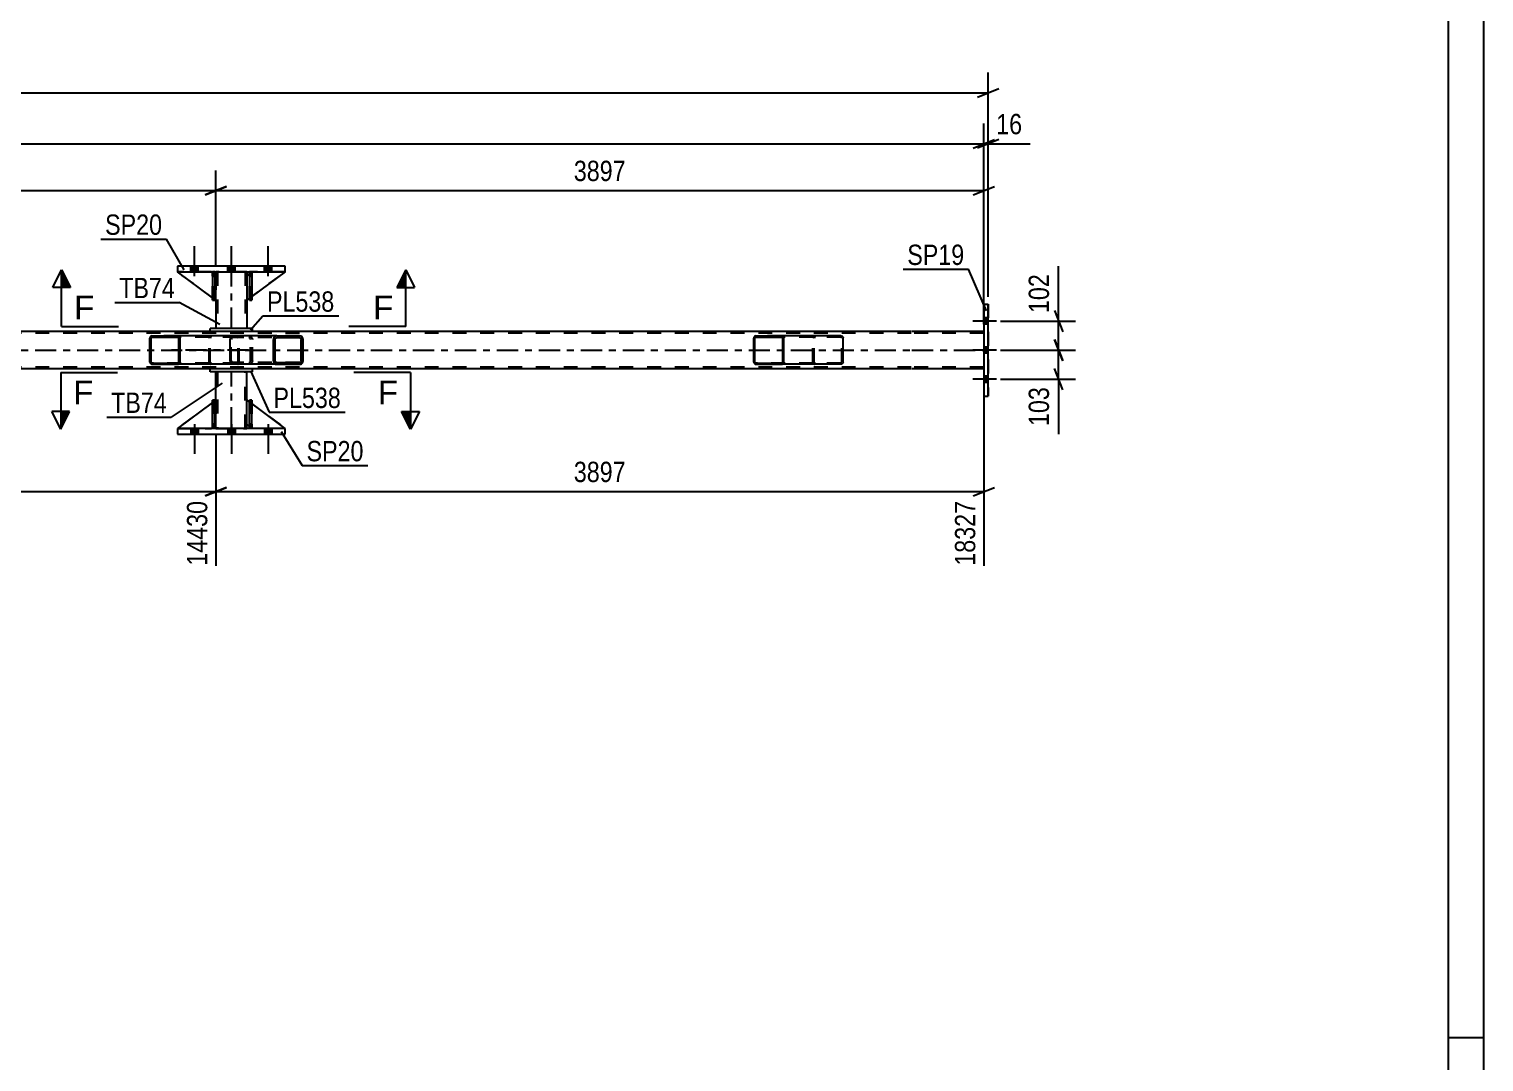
# Model space of a CAD drawing. Header units: millimetres. Extents: x 0 to 841, y 0 to 594.
# Drawn here: x 635.9 to 841, y 145.6 to 291.2 of the extents above; entities that cross this region are included whole.
import ezdxf

# ---------------------------------------------------------------- set-up
doc = ezdxf.new("R2010")
doc.units = ezdxf.units.MM
doc.linetypes.add('DXK_LINE_DOT2', pattern=[3.9198, 1.9599, -1.9599])
doc.linetypes.add('DXK_LINE_DOT3', pattern=[5.9187, 2.979, -0.9799, 0.9799, -0.9799])
doc.styles.add('Arial', font='ARIAL.TTF', dxfattribs={"height": 0.2})
doc.styles.add('Arial Narrow', font='ARIALN.TTF', dxfattribs={"height": 0.2})

# ---------------------------------------------------------------- blocks, each defined once
blk = doc.blocks.new('Unknown-814735391-1133')
at = {"color": 5, "linetype": 'Continuous'}
for p, q in [((841, 0), (841, 594)), ((836, 5), (836, 589)), ((841, 149), (836, 149))]:
    blk.add_line(p, q, dxfattribs=at)
blk = doc.blocks.new('Part-814735391-2934 - 2738')
at = {"color": 7, "linetype": 'DXK_LINE_DOT2'}
for p, q in [((666.97, 256.42), (666.97, 257.02)), ((666.97, 257.02), (666.97, 257.02)), ((666.97, 257.02), (666.97, 253.02)), ((667.29, 257.02), (666.97, 257.02)), ((666.97, 253.02), (666.97, 256.42)), ((666.97, 256.42), (667.29, 256.42)), ((667.29, 256.42), (667.29, 257.02)), ((667.29, 253.02), (667.29, 257.02)), ((667.29, 256.42), (667.29, 253.02)), ((666.97, 253.02), (667.29, 253.02))]:
    blk.add_line(p, q, dxfattribs=at)
blk = doc.blocks.new('Part-814735391-2932 - 2738')
at = {"color": 2, "linetype": 'Continuous'}
for p, q in [((667.29, 257.02), (666.97, 257.02)), ((666.97, 257.02), (666.97, 253.02)), ((667.29, 257.02), (667.29, 257.02)), ((667.29, 257.02), (667.29, 253.02)), ((667.29, 253.02), (666.97, 253.02))]:
    blk.add_line(p, q, dxfattribs=at)
at = {"color": 7, "linetype": 'DXK_LINE_DOT2'}
for p, q in [((666.97, 256.42), (666.97, 257.02)), ((667.29, 256.42), (666.97, 256.42)), ((666.97, 256.42), (666.97, 253.02)), ((667.29, 256.42), (667.29, 257.02)), ((667.29, 257.02), (667.29, 257.02)), ((667.29, 253.02), (667.29, 256.42))]:
    blk.add_line(p, q, dxfattribs=at)
blk = doc.blocks.new('Part-814735391-2886 - 2738')
at = {"linetype": 'Continuous'}
h = blk.add_hatch(dxfattribs=at)
h.set_pattern_fill('', scale=0.7, style=0, pattern_type=0)
h.set_pattern_definition([(45, (674.4913, 247.6884), (-1.57154, 1.57154), [])])
h.paths.add_polyline_path([(674.53, 247.5), (674.49, 247.69), (674.38, 247.84), (674.22, 247.95), (674.03, 247.98), (670.84, 247.98), (670.65, 247.95), (670.49, 247.84), (670.38, 247.69), (670.34, 247.5), (670.34, 244.46), (670.38, 244.28), (670.49, 244.13), (670.65, 244.02), (670.84, 243.98), (674.03, 243.98), (674.22, 244.02), (674.38, 244.13), (674.49, 244.28), (674.53, 244.46)])
h.paths.add_polyline_path([(674.26, 244.37), (674.2, 244.3), (674.12, 244.24), (674.03, 244.22), (670.84, 244.22), (670.75, 244.24), (670.66, 244.3), (670.61, 244.37), (670.59, 244.46), (670.59, 247.5), (670.61, 247.6), (670.66, 247.67), (670.75, 247.73), (670.84, 247.74), (674.03, 247.74), (674.12, 247.73), (674.2, 247.67), (674.26, 247.6), (674.28, 247.5), (674.28, 244.46)])
at = {"color": 2, "linetype": 'Continuous'}
for p, q in [((664.27, 247.5), (664.29, 247.69)), ((664.27, 244.46), (664.27, 247.5)), ((664.29, 247.69), (664.35, 247.84)), ((664.35, 247.84), (664.44, 247.95)), ((664.44, 247.95), (664.54, 247.98)), ((670.84, 247.98), (664.54, 247.98)), ((670.38, 247.69), (670.34, 247.5)), ((670.34, 244.46), (670.34, 247.5)), ((670.59, 247.5), (670.61, 247.6)), ((670.59, 244.46), (670.59, 247.5)), ((670.61, 247.6), (670.66, 247.67)), ((670.84, 247.98), (670.65, 247.95)), ((670.66, 247.67), (670.75, 247.73)), ((670.75, 247.73), (670.84, 247.74)), ((670.84, 247.98), (674.03, 247.98)), ((670.84, 247.74), (674.03, 247.74)), ((674.22, 247.95), (674.03, 247.98)), ((674.03, 247.74), (674.12, 247.73)), ((674.12, 247.73), (674.2, 247.67)), ((674.2, 247.67), (674.26, 247.6)), ((674.26, 247.6), (674.28, 247.5)), ((674.28, 244.46), (674.28, 247.5)), ((674.53, 247.5), (674.49, 247.69)), ((674.53, 244.46), (674.53, 247.5)), ((664.29, 244.28), (664.27, 244.46)), ((664.35, 244.13), (664.29, 244.28)), ((664.44, 244.02), (664.35, 244.13)), ((670.34, 244.46), (670.38, 244.28)), ((670.61, 244.37), (670.59, 244.46)), ((670.66, 244.3), (670.61, 244.37)), ((670.75, 244.24), (670.66, 244.3)), ((670.84, 244.22), (670.75, 244.24)), ((670.84, 244.22), (674.03, 244.22)), ((674.12, 244.24), (674.03, 244.22)), ((674.2, 244.3), (674.12, 244.24)), ((674.26, 244.37), (674.2, 244.3)), ((674.28, 244.46), (674.26, 244.37)), ((674.49, 244.28), (674.53, 244.46)), ((664.54, 243.98), (664.44, 244.02)), ((670.84, 243.98), (664.54, 243.98)), ((670.65, 244.02), (670.84, 243.98)), ((670.84, 243.98), (674.03, 243.98)), ((674.03, 243.98), (674.22, 244.02))]:
    blk.add_line(p, q, dxfattribs=at)
at = {"color": 7, "linetype": 'DXK_LINE_DOT2'}
for p, q in [((664.42, 247.6), (664.41, 247.5)), ((664.41, 244.46), (664.41, 247.5)), ((664.45, 247.67), (664.42, 247.6)), ((664.49, 247.73), (664.45, 247.67)), ((664.54, 247.74), (664.49, 247.73)), ((674.03, 247.74), (664.54, 247.74)), ((665.53, 247.74), (665.53, 247.98)), ((666.88, 247.98), (667.07, 247.95)), ((666.97, 247.73), (666.88, 247.74)), ((667.05, 247.67), (666.97, 247.73)), ((667.11, 247.6), (667.05, 247.67)), ((667.13, 247.5), (667.11, 247.6)), ((667.13, 244.46), (667.13, 247.5)), ((667.34, 247.69), (667.38, 247.5)), ((667.38, 244.46), (667.38, 247.5)), ((674.03, 247.98), (670.84, 247.98)), ((664.41, 244.46), (664.42, 244.37)), ((664.42, 244.37), (664.45, 244.3)), ((664.45, 244.3), (664.49, 244.24)), ((664.49, 244.24), (664.54, 244.22)), ((674.03, 244.22), (664.54, 244.22)), ((665.53, 243.98), (665.53, 244.22)), ((666.88, 244.22), (666.97, 244.24)), ((666.97, 244.24), (667.05, 244.3)), ((667.05, 244.3), (667.11, 244.37)), ((667.11, 244.37), (667.13, 244.46)), ((667.38, 244.46), (667.34, 244.28)), ((667.07, 244.02), (666.88, 243.98)), ((674.03, 243.98), (670.84, 243.98))]:
    blk.add_line(p, q, dxfattribs=at)
for centre, start, end in [((666.89, 247.49), 23.8494, 68.8059), ((666.89, 244.48), 291.1941, 336.1506)]:
    blk.add_arc(centre, 0.492, start, end, dxfattribs=at)
at = {"color": 2, "linetype": 'Continuous'}
for centre, start, end in [((670.83, 247.49), 111.1941, 156.1506), ((674.04, 247.49), 23.8494, 68.8059), ((670.83, 244.48), 203.8494, 248.8059), ((674.04, 244.48), 291.1941, 336.1506)]:
    blk.add_arc(centre, 0.492, start, end, dxfattribs=at)
blk = doc.blocks.new('Part-814735391-2838 - 2738')
at = {"color": 2, "linetype": 'Continuous'}
for p, q in [((662.22, 257.02), (662.22, 256.42)), ((666.62, 257.02), (666.62, 256.42)), ((662.22, 253.02), (662.22, 249.02)), ((666.62, 253.02), (666.62, 249.02))]:
    blk.add_line(p, q, dxfattribs=at)
at = {"color": 7, "linetype": 'DXK_LINE_DOT2'}
for p, q in [((666.62, 257.02), (662.22, 257.02)), ((662.22, 256.42), (662.22, 253.02)), ((662.46, 257.02), (662.46, 249.02)), ((666.38, 257.02), (666.38, 249.02)), ((666.62, 256.42), (666.62, 253.02)), ((666.62, 249.02), (662.22, 249.02))]:
    blk.add_line(p, q, dxfattribs=at)
at = {"color": 7, "linetype": 'DXK_LINE_DOT3'}
blk.add_line((664.42, 249.02), (664.42, 257.02), dxfattribs=at)
blk = doc.blocks.new('Part-814735391-2853 - 2738')
at = {"linetype": 'Continuous'}
h = blk.add_hatch(dxfattribs=at)
h.set_pattern_fill('', scale=0.7, style=0, pattern_type=0)
h.set_pattern_definition([(45, (742.293, 247.7872), (-1.57154, 1.57154), [])])
h.paths.add_polyline_path([(742.32, 247.66), (742.29, 247.79), (742.22, 247.89), (742.11, 247.96), (741.98, 247.98), (738.4, 247.98), (738.27, 247.96), (738.16, 247.89), (738.09, 247.79), (738.06, 247.66), (738.06, 244.3), (738.09, 244.18), (738.16, 244.08), (738.27, 244.01), (738.4, 243.98), (741.98, 243.98), (742.11, 244.01), (742.22, 244.08), (742.29, 244.18), (742.32, 244.3)])
h.paths.add_polyline_path([(742.14, 244.24), (742.1, 244.19), (742.04, 244.16), (741.98, 244.14), (738.4, 244.14), (738.34, 244.16), (738.28, 244.19), (738.25, 244.24), (738.23, 244.3), (738.23, 247.66), (738.25, 247.73), (738.28, 247.78), (738.34, 247.81), (738.4, 247.82), (741.98, 247.82), (742.04, 247.81), (742.1, 247.78), (742.14, 247.73), (742.15, 247.66), (742.15, 244.3)])
at = {"color": 2, "linetype": 'Continuous'}
for p, q in [((738.09, 247.79), (738.06, 247.66)), ((738.06, 244.3), (738.06, 247.66)), ((738.23, 247.66), (738.25, 247.73)), ((738.23, 244.3), (738.23, 247.66)), ((738.25, 247.73), (738.28, 247.78)), ((738.4, 247.98), (738.27, 247.96)), ((738.28, 247.78), (738.34, 247.81)), ((738.34, 247.81), (738.4, 247.82)), ((738.4, 247.98), (741.98, 247.98)), ((738.4, 247.82), (741.98, 247.82)), ((750.33, 247.98), (741.98, 247.98)), ((742.11, 247.96), (741.98, 247.98)), ((741.98, 247.82), (742.04, 247.81)), ((742.04, 247.81), (742.1, 247.78)), ((742.1, 247.78), (742.14, 247.73)), ((742.14, 247.73), (742.15, 247.66)), ((742.15, 244.3), (742.15, 247.66)), ((742.32, 247.66), (742.29, 247.79)), ((742.32, 244.3), (742.32, 247.66)), ((750.33, 247.98), (750.46, 247.96)), ((750.64, 247.79), (750.67, 247.66)), ((750.67, 244.3), (750.67, 247.66)), ((738.06, 244.3), (738.09, 244.18)), ((738.25, 244.24), (738.23, 244.3)), ((738.28, 244.19), (738.25, 244.24)), ((738.34, 244.16), (738.28, 244.19)), ((738.4, 244.14), (738.34, 244.16)), ((738.4, 244.14), (741.98, 244.14)), ((742.04, 244.16), (741.98, 244.14)), ((742.1, 244.19), (742.04, 244.16)), ((742.14, 244.24), (742.1, 244.19)), ((742.15, 244.3), (742.14, 244.24)), ((742.29, 244.18), (742.32, 244.3)), ((750.67, 244.3), (750.64, 244.18)), ((738.27, 244.01), (738.4, 243.98)), ((738.4, 243.98), (741.98, 243.98)), ((741.98, 243.98), (742.11, 244.01)), ((750.33, 243.98), (741.98, 243.98)), ((750.46, 244.01), (750.33, 243.98))]:
    blk.add_line(p, q, dxfattribs=at)
at = {"color": 7, "linetype": 'DXK_LINE_DOT2'}
for p, q in [((741.98, 247.98), (738.4, 247.98)), ((750.33, 247.82), (738.4, 247.82)), ((746.41, 247.66), (746.44, 247.79)), ((746.41, 244.3), (746.41, 247.66)), ((746.59, 247.73), (746.58, 247.66)), ((746.58, 244.3), (746.58, 247.66)), ((746.63, 247.78), (746.59, 247.73)), ((746.62, 247.96), (746.75, 247.98)), ((746.63, 247.78), (746.65, 247.79)), ((746.65, 247.79), (746.69, 247.81)), ((746.69, 247.81), (746.75, 247.82)), ((750.39, 247.81), (750.33, 247.82)), ((750.45, 247.78), (750.39, 247.81)), ((750.49, 247.73), (750.45, 247.78)), ((750.5, 247.66), (750.49, 247.73)), ((750.5, 244.3), (750.5, 247.66)), ((750.33, 244.14), (738.4, 244.14)), ((746.44, 244.18), (746.41, 244.3)), ((746.58, 244.3), (746.59, 244.24)), ((746.59, 244.24), (746.63, 244.19)), ((746.63, 244.19), (746.65, 244.18)), ((746.65, 244.18), (746.69, 244.16)), ((746.69, 244.16), (746.75, 244.14)), ((750.33, 244.14), (750.39, 244.16)), ((750.39, 244.16), (750.45, 244.19)), ((750.45, 244.19), (750.49, 244.24)), ((750.49, 244.24), (750.5, 244.3)), ((741.98, 243.98), (738.4, 243.98)), ((746.75, 243.98), (746.62, 244.01))]:
    blk.add_line(p, q, dxfattribs=at)
at = {"color": 2, "linetype": 'Continuous'}
for centre, start, end in [((738.39, 247.65), 110.7583, 155.68), ((741.99, 247.65), 24.32, 69.2417), ((750.34, 247.65), 24.3199, 69.2417), ((738.39, 244.32), 204.32, 249.2417), ((741.99, 244.32), 290.7583, 335.68), ((750.34, 244.32), 290.7583, 335.6801)]:
    blk.add_arc(centre, 0.331, start, end, dxfattribs=at)
at = {"color": 7, "linetype": 'DXK_LINE_DOT2'}
for centre, start, end in [((746.74, 247.65), 110.7583, 155.6801), ((746.74, 244.32), 204.3199, 249.2417)]:
    blk.add_arc(centre, 0.331, start, end, dxfattribs=at)
blk = doc.blocks.new('Part-814735391-2857 - 2738')
at = {"linetype": 'Continuous'}
h = blk.add_hatch(dxfattribs=at)
h.set_pattern_fill('', scale=0.7, style=0, pattern_type=0)
h.set_pattern_definition([(45, (657.1588, 247.7872), (-1.57154, 1.57154), [])])
h.paths.add_polyline_path([(657.18, 247.66), (657.16, 247.79), (657.09, 247.89), (656.97, 247.96), (656.84, 247.98), (653.27, 247.98), (653.14, 247.96), (653.03, 247.89), (652.95, 247.79), (652.93, 247.66), (652.93, 244.3), (652.95, 244.18), (653.03, 244.08), (653.14, 244.01), (653.27, 243.98), (656.84, 243.98), (656.97, 244.01), (657.09, 244.08), (657.16, 244.18), (657.18, 244.3)])
h.paths.add_polyline_path([(657, 244.24), (656.96, 244.19), (656.91, 244.16), (656.84, 244.14), (653.27, 244.14), (653.2, 244.16), (653.15, 244.19), (653.11, 244.24), (653.1, 244.3), (653.1, 247.66), (653.11, 247.73), (653.15, 247.78), (653.2, 247.81), (653.27, 247.82), (656.84, 247.82), (656.91, 247.81), (656.96, 247.78), (657, 247.73), (657.01, 247.66), (657.01, 244.3)])
at = {"color": 2, "linetype": 'Continuous'}
for p, q in [((652.95, 247.79), (652.93, 247.66)), ((652.93, 244.3), (652.93, 247.66)), ((653.1, 247.66), (653.11, 247.73)), ((653.1, 244.3), (653.1, 247.66)), ((653.11, 247.73), (653.15, 247.78)), ((653.27, 247.98), (653.14, 247.96)), ((653.15, 247.78), (653.2, 247.81)), ((653.2, 247.81), (653.27, 247.82)), ((653.27, 247.98), (656.84, 247.98)), ((653.27, 247.82), (656.84, 247.82)), ((664.54, 247.98), (656.84, 247.98)), ((656.97, 247.96), (656.84, 247.98)), ((656.84, 247.82), (656.91, 247.81)), ((656.91, 247.81), (656.96, 247.78)), ((656.96, 247.78), (657, 247.73)), ((657, 247.73), (657.01, 247.66)), ((657.01, 244.3), (657.01, 247.66)), ((657.18, 247.66), (657.16, 247.79)), ((657.18, 244.3), (657.18, 247.66)), ((652.93, 244.3), (652.95, 244.18)), ((653.11, 244.24), (653.1, 244.3)), ((653.15, 244.19), (653.11, 244.24)), ((653.2, 244.16), (653.15, 244.19)), ((653.27, 244.14), (653.2, 244.16)), ((653.27, 244.14), (656.84, 244.14)), ((656.91, 244.16), (656.84, 244.14)), ((656.96, 244.19), (656.91, 244.16)), ((657, 244.24), (656.96, 244.19)), ((657.01, 244.3), (657, 244.24)), ((657.16, 244.18), (657.18, 244.3)), ((653.14, 244.01), (653.27, 243.98)), ((653.27, 243.98), (656.84, 243.98)), ((656.84, 243.98), (656.97, 244.01)), ((664.54, 243.98), (656.84, 243.98))]:
    blk.add_line(p, q, dxfattribs=at)
at = {"color": 7, "linetype": 'DXK_LINE_DOT2'}
for p, q in [((656.84, 247.98), (653.27, 247.98)), ((665.19, 247.82), (653.27, 247.82)), ((661.28, 247.66), (661.3, 247.79)), ((661.28, 244.3), (661.28, 247.66)), ((661.46, 247.73), (661.45, 247.66)), ((661.45, 244.3), (661.45, 247.66)), ((661.5, 247.78), (661.46, 247.73)), ((661.49, 247.96), (661.62, 247.98)), ((661.5, 247.78), (661.51, 247.79)), ((661.51, 247.79), (661.55, 247.81)), ((661.55, 247.81), (661.62, 247.82)), ((665.19, 247.98), (664.54, 247.98)), ((665.19, 247.98), (665.32, 247.96)), ((665.26, 247.81), (665.19, 247.82)), ((665.31, 247.78), (665.26, 247.81)), ((665.35, 247.73), (665.31, 247.78)), ((665.36, 247.66), (665.35, 247.73)), ((665.36, 244.3), (665.36, 247.66)), ((665.51, 247.79), (665.53, 247.69)), ((665.53, 247.69), (665.53, 247.66)), ((665.53, 244.3), (665.53, 247.66)), ((665.19, 244.14), (653.27, 244.14)), ((661.3, 244.18), (661.28, 244.3)), ((661.45, 244.3), (661.46, 244.24)), ((661.46, 244.24), (661.5, 244.19)), ((661.5, 244.19), (661.51, 244.18)), ((661.51, 244.18), (661.55, 244.16)), ((661.55, 244.16), (661.62, 244.14)), ((665.19, 244.14), (665.26, 244.16)), ((665.26, 244.16), (665.31, 244.19)), ((665.31, 244.19), (665.35, 244.24)), ((665.35, 244.24), (665.36, 244.3)), ((665.53, 244.28), (665.51, 244.18)), ((665.53, 244.3), (665.53, 244.28)), ((656.84, 243.98), (653.27, 243.98)), ((661.62, 243.98), (661.49, 244.01)), ((665.19, 243.98), (664.54, 243.98)), ((665.32, 244.01), (665.19, 243.98))]:
    blk.add_line(p, q, dxfattribs=at)
at = {"color": 7, "linetype": 'DXK_LINE_DOT3'}
blk.add_line((666.83, 245.98), (655.06, 245.98), dxfattribs=at)
at = {"color": 2, "linetype": 'Continuous'}
for centre, start, end in [((653.26, 247.65), 110.7583, 155.68), ((656.86, 247.65), 24.32, 69.2417), ((653.26, 244.32), 204.32, 249.2417), ((656.86, 244.32), 290.7583, 335.68)]:
    blk.add_arc(centre, 0.331, start, end, dxfattribs=at)
at = {"color": 7, "linetype": 'DXK_LINE_DOT2'}
for centre, start, end in [((661.6, 247.65), 110.7583, 155.6801), ((661.6, 244.32), 204.3199, 249.2417), ((665.21, 244.32), 290.7583, 335.6801)]:
    blk.add_arc(centre, 0.331, start, end, dxfattribs=at)
blk = doc.blocks.new('Part-814735391-2913 - 2738')
at = {"color": 2, "linetype": 'Continuous'}
for p, q in [((770.49, 252.48), (770.49, 252.48)), ((770.49, 252.48), (771.13, 252.48)), ((770.49, 252.48), (770.49, 239.48)), ((771.13, 239.48), (771.13, 252.48)), ((770.49, 239.48), (770.49, 239.48)), ((770.49, 239.48), (771.13, 239.48))]:
    blk.add_line(p, q, dxfattribs=at)
at = {"color": 7, "linetype": 'DXK_LINE_DOT2'}
for p, q in [((770.49, 252.48), (770.49, 239.48)), ((771.13, 252.48), (771.13, 252.48)), ((771.13, 252.48), (771.13, 239.48)), ((771.13, 239.48), (771.13, 239.48))]:
    blk.add_line(p, q, dxfattribs=at)
blk = doc.blocks.new('Part-814735391-2919 - 2738')
at = {"color": 7, "linetype": 'DXK_LINE_DOT2'}
for p, q in [((662.09, 238.94), (661.77, 238.94)), ((661.77, 235.54), (661.77, 238.94)), ((661.77, 234.94), (661.77, 238.94)), ((662.09, 238.94), (662.09, 235.54)), ((662.09, 234.94), (662.09, 238.94)), ((662.09, 235.54), (661.77, 235.54)), ((661.77, 234.94), (661.77, 235.54)), ((662.09, 234.94), (661.77, 234.94)), ((662.09, 235.54), (662.09, 234.94)), ((662.09, 234.94), (662.09, 234.94))]:
    blk.add_line(p, q, dxfattribs=at)
blk = doc.blocks.new('Part-814735391-2922 - 2738')
at = {"color": 2, "linetype": 'Continuous'}
for p, q in [((666.97, 256.78), (666.62, 256.42)), ((666.62, 256.42), (666.62, 253.02)), ((672.02, 257.02), (667.29, 253.52)), ((666.97, 253.29), (666.62, 253.02))]:
    blk.add_line(p, q, dxfattribs=at)
at = {"color": 7, "linetype": 'DXK_LINE_DOT2'}
for p, q in [((667.22, 257.02), (666.97, 256.78)), ((672.02, 257.02), (667.22, 257.02)), ((667.29, 253.52), (666.97, 253.29))]:
    blk.add_line(p, q, dxfattribs=at)
blk = doc.blocks.new('Part-814735391-2925 - 2738')
at = {"color": 7, "linetype": 'DXK_LINE_DOT2'}
for p, q in [((667.22, 257.02), (666.62, 256.42)), ((666.62, 253.02), (672.02, 257.02)), ((666.62, 256.42), (666.62, 253.02)), ((672.02, 257.02), (667.22, 257.02))]:
    blk.add_line(p, q, dxfattribs=at)
blk = doc.blocks.new('Part-814735391-2928 - 2738')
at = {"color": 2, "linetype": 'Continuous'}
for p, q in [((661.77, 253.36), (656.82, 257.02)), ((661.77, 256.87), (661.62, 257.02)), ((662.22, 256.42), (662.09, 256.55)), ((662.22, 256.42), (662.22, 256.42)), ((662.22, 253.02), (662.22, 256.42)), ((662.09, 253.12), (662.22, 253.02)), ((662.22, 253.02), (662.22, 253.02))]:
    blk.add_line(p, q, dxfattribs=at)
at = {"color": 7, "linetype": 'DXK_LINE_DOT2'}
for p, q in [((661.62, 257.02), (656.82, 257.02)), ((661.62, 257.02), (662.22, 256.42)), ((662.09, 256.55), (661.77, 256.87)), ((662.22, 256.42), (662.22, 253.02)), ((662.09, 253.12), (661.77, 253.36))]:
    blk.add_line(p, q, dxfattribs=at)
blk = doc.blocks.new('Part-814735391-2931 - 2738')
at = {"color": 7, "linetype": 'DXK_LINE_DOT2'}
for p, q in [((662.22, 253.02), (656.82, 257.02)), ((656.82, 257.02), (661.62, 257.02)), ((661.62, 257.02), (662.22, 256.42)), ((662.22, 256.42), (661.62, 257.02)), ((662.22, 256.42), (662.22, 253.02)), ((662.22, 256.42), (662.22, 256.42)), ((662.22, 256.42), (662.22, 253.02))]:
    blk.add_line(p, q, dxfattribs=at)
blk = doc.blocks.new('Part-814735391-2933 - 2738')
at = {"color": 2, "linetype": 'Continuous'}
for p, q in [((662.09, 257.02), (661.77, 257.02)), ((661.77, 257.02), (661.77, 253.02)), ((662.09, 257.02), (662.09, 257.02)), ((662.09, 257.02), (662.09, 253.02)), ((662.09, 253.02), (661.77, 253.02))]:
    blk.add_line(p, q, dxfattribs=at)
at = {"color": 7, "linetype": 'DXK_LINE_DOT2'}
for p, q in [((661.77, 256.42), (661.77, 257.02)), ((662.09, 256.42), (661.77, 256.42)), ((661.77, 256.42), (661.77, 253.02)), ((662.09, 256.42), (662.09, 257.02)), ((662.09, 257.02), (662.09, 257.02)), ((662.09, 253.02), (662.09, 256.42))]:
    blk.add_line(p, q, dxfattribs=at)
blk = doc.blocks.new('Part-814735391-2935 - 2738')
at = {"color": 7, "linetype": 'DXK_LINE_DOT2'}
for p, q in [((661.77, 256.42), (661.77, 257.02)), ((661.77, 257.02), (661.77, 257.02)), ((661.77, 257.02), (661.77, 253.02)), ((662.09, 257.02), (661.77, 257.02)), ((661.77, 253.02), (661.77, 256.42)), ((661.77, 256.42), (662.09, 256.42)), ((662.09, 256.42), (662.09, 257.02)), ((662.09, 253.02), (662.09, 257.02)), ((662.09, 256.42), (662.09, 253.02)), ((661.77, 253.02), (662.09, 253.02))]:
    blk.add_line(p, q, dxfattribs=at)
blk = doc.blocks.new('Part-814735391-2940 - 2738')
at = {"color": 2, "linetype": 'Continuous'}
for p, q in [((662.22, 238.94), (662.22, 242.94)), ((666.62, 238.94), (666.62, 242.94)), ((662.22, 234.94), (662.22, 235.54)), ((666.62, 234.94), (666.62, 235.54))]:
    blk.add_line(p, q, dxfattribs=at)
at = {"color": 7, "linetype": 'DXK_LINE_DOT2'}
for p, q in [((666.62, 242.94), (662.22, 242.94)), ((662.46, 242.94), (662.46, 234.94)), ((666.38, 234.94), (666.38, 242.94)), ((662.22, 235.54), (662.22, 238.94)), ((666.62, 235.54), (666.62, 238.94)), ((662.22, 234.94), (666.62, 234.94))]:
    blk.add_line(p, q, dxfattribs=at)
at = {"color": 7, "linetype": 'DXK_LINE_DOT3'}
blk.add_line((664.42, 234.94), (664.42, 242.94), dxfattribs=at)
blk = doc.blocks.new('Part-814735391-2945 - 2738')
at = {"color": 2, "linetype": 'Continuous'}
for p, q in [((667.42, 243.34), (661.42, 243.34)), ((661.42, 242.94), (661.42, 243.34)), ((667.42, 242.94), (661.42, 242.94)), ((667.42, 242.94), (667.42, 243.34))]:
    blk.add_line(p, q, dxfattribs=at)
blk = doc.blocks.new('Part-814735391-2950 - 2738')
at = {"color": 2, "linetype": 'Continuous'}
for p, q in [((667.42, 249.02), (661.42, 249.02)), ((661.42, 248.62), (661.42, 249.02)), ((667.42, 248.62), (661.42, 248.62)), ((667.42, 248.62), (667.42, 249.02))]:
    blk.add_line(p, q, dxfattribs=at)
blk = doc.blocks.new('Part-814735391-2953 - 2738')
at = {"color": 7, "linetype": 'DXK_LINE_DOT2'}
for p, q in [((666.62, 235.54), (666.62, 238.94)), ((666.62, 238.94), (672.02, 234.94)), ((667.22, 234.94), (666.62, 235.54)), ((672.02, 234.94), (667.22, 234.94))]:
    blk.add_line(p, q, dxfattribs=at)
blk = doc.blocks.new('Part-814735391-2956 - 2738')
at = {"color": 2, "linetype": 'Continuous'}
for p, q in [((661.77, 238.61), (656.82, 234.94)), ((662.22, 238.94), (662.09, 238.85)), ((662.22, 235.54), (662.22, 238.94)), ((661.77, 235.1), (661.62, 234.94)), ((662.22, 235.54), (662.09, 235.42)), ((662.22, 235.54), (662.22, 235.54))]:
    blk.add_line(p, q, dxfattribs=at)
at = {"color": 7, "linetype": 'DXK_LINE_DOT2'}
for p, q in [((662.09, 238.85), (661.77, 238.61)), ((662.22, 235.54), (662.22, 238.94)), ((656.82, 234.94), (661.62, 234.94)), ((662.22, 235.54), (661.62, 234.94)), ((662.09, 235.42), (661.77, 235.1))]:
    blk.add_line(p, q, dxfattribs=at)
blk = doc.blocks.new('Part-814735391-2959 - 2738')
at = {"color": 7, "linetype": 'DXK_LINE_DOT2'}
for p, q in [((662.22, 238.94), (656.82, 234.94)), ((662.22, 235.54), (662.22, 238.94)), ((662.22, 238.94), (662.22, 235.54)), ((656.82, 234.94), (661.62, 234.94)), ((661.62, 234.94), (662.22, 235.54)), ((662.22, 235.54), (661.62, 234.94)), ((662.22, 235.54), (662.22, 235.54))]:
    blk.add_line(p, q, dxfattribs=at)
blk = doc.blocks.new('Part-814735391-2960 - 2738')
at = {"color": 2, "linetype": 'Continuous'}
for p, q in [((666.97, 234.94), (666.97, 238.94)), ((666.97, 238.94), (667.29, 238.94)), ((667.29, 234.94), (667.29, 238.94)), ((666.97, 234.94), (666.97, 234.94)), ((667.29, 234.94), (666.97, 234.94))]:
    blk.add_line(p, q, dxfattribs=at)
at = {"color": 7, "linetype": 'DXK_LINE_DOT2'}
for p, q in [((666.97, 238.94), (666.97, 235.54)), ((667.29, 235.54), (667.29, 238.94)), ((666.97, 235.54), (666.97, 234.94)), ((666.97, 235.54), (667.29, 235.54)), ((667.29, 234.94), (667.29, 235.54)), ((667.29, 234.94), (667.29, 234.94))]:
    blk.add_line(p, q, dxfattribs=at)
blk = doc.blocks.new('Part-814735391-2961 - 2738')
at = {"color": 2, "linetype": 'Continuous'}
for p, q in [((661.77, 234.94), (661.77, 238.94)), ((661.77, 238.94), (662.09, 238.94)), ((662.09, 234.94), (662.09, 238.94)), ((661.77, 234.94), (661.77, 234.94)), ((662.09, 234.94), (661.77, 234.94))]:
    blk.add_line(p, q, dxfattribs=at)
at = {"color": 7, "linetype": 'DXK_LINE_DOT2'}
for p, q in [((661.77, 238.94), (661.77, 235.54)), ((662.09, 235.54), (662.09, 238.94)), ((661.77, 235.54), (661.77, 234.94)), ((661.77, 235.54), (662.09, 235.54)), ((662.09, 234.94), (662.09, 235.54)), ((662.09, 234.94), (662.09, 234.94))]:
    blk.add_line(p, q, dxfattribs=at)
blk = doc.blocks.new('Part-814735391-2962 - 2738')
at = {"color": 7, "linetype": 'DXK_LINE_DOT2'}
for p, q in [((667.29, 238.94), (666.97, 238.94)), ((666.97, 235.54), (666.97, 238.94)), ((666.97, 234.94), (666.97, 238.94)), ((667.29, 238.94), (667.29, 235.54)), ((667.29, 234.94), (667.29, 238.94)), ((667.29, 235.54), (666.97, 235.54)), ((666.97, 234.94), (666.97, 235.54)), ((667.29, 234.94), (666.97, 234.94)), ((667.29, 235.54), (667.29, 234.94)), ((667.29, 234.94), (667.29, 234.94))]:
    blk.add_line(p, q, dxfattribs=at)
blk = doc.blocks.new('Part-814735391-2967 - 2738')
at = {"color": 7, "linetype": 'DXK_LINE_DOT2'}
for p, q in [((760.27, 248.38), (98.15, 248.38)), ((667.42, 248.62), (661.42, 248.62)), ((770.49, 248.38), (760.37, 248.38)), ((770.49, 248.62), (770.49, 243.34)), ((760.27, 243.58), (98.15, 243.58)), ((667.42, 243.34), (661.42, 243.34)), ((770.49, 243.58), (760.37, 243.58))]:
    blk.add_line(p, q, dxfattribs=at)
at = {"color": 2, "linetype": 'Continuous'}
for p, q in [((661.42, 248.62), (497.15, 248.62)), ((760.27, 248.62), (667.42, 248.62)), ((770.49, 248.62), (760.37, 248.62)), ((661.42, 243.34), (497.15, 243.34)), ((760.27, 243.34), (667.42, 243.34)), ((770.49, 243.34), (760.37, 243.34))]:
    blk.add_line(p, q, dxfattribs=at)
at = {"color": 7, "linetype": 'DXK_LINE_DOT3'}
for p, q in [((98.15, 245.98), (760.27, 245.98)), ((760.37, 245.98), (770.49, 245.98))]:
    blk.add_line(p, q, dxfattribs=at)
blk = doc.blocks.new('Part-814735391-2974 - 2738')
at = {"color": 2, "linetype": 'Continuous'}
for p, q in [((672.02, 257.82), (656.82, 257.82)), ((656.82, 257.82), (656.82, 257.02)), ((656.82, 257.02), (672.02, 257.02)), ((672.02, 257.02), (672.02, 257.82))]:
    blk.add_line(p, q, dxfattribs=at)
blk = doc.blocks.new('Part-814735391-2979 - 2738')
at = {"color": 2, "linetype": 'Continuous'}
for p, q in [((656.82, 234.94), (656.82, 234.14)), ((672.02, 234.94), (656.82, 234.94)), ((656.82, 234.14), (672.02, 234.14)), ((672.02, 234.14), (672.02, 234.94))]:
    blk.add_line(p, q, dxfattribs=at)
blk = doc.blocks.new('Part-814735391-2982 - 2738')
at = {"color": 2, "linetype": 'Continuous'}
for p, q in [((666.62, 235.54), (666.62, 238.94)), ((666.97, 238.68), (666.62, 238.94)), ((672.02, 234.94), (667.29, 238.45)), ((666.97, 235.19), (666.62, 235.54))]:
    blk.add_line(p, q, dxfattribs=at)
at = {"color": 7, "linetype": 'DXK_LINE_DOT2'}
for p, q in [((667.29, 238.45), (666.97, 238.68)), ((667.22, 234.94), (666.97, 235.19)), ((672.02, 234.94), (667.22, 234.94)), ((672.02, 234.94), (672.02, 234.94)), ((672.02, 234.94), (672.02, 234.94))]:
    blk.add_line(p, q, dxfattribs=at)
blk = doc.blocks.new('Bolt-814735391-3001 - 2738')
at = {"linetype": 'Continuous'}
for points in [[(659.74, 234.94), (658.7, 234.94), (658.7, 234.14), (659.74, 234.14)], [(659.74, 234.94), (658.7, 234.94), (658.7, 234.14), (659.74, 234.14)], [(659.74, 234.94), (658.7, 234.94), (658.7, 234.14), (659.74, 234.14)], [(664.94, 234.94), (663.9, 234.94), (663.9, 234.14), (664.94, 234.14)], [(664.94, 234.94), (663.9, 234.94), (663.9, 234.14), (664.94, 234.14)], [(670.14, 234.94), (669.1, 234.94), (669.1, 234.14), (670.14, 234.14)], [(670.14, 234.94), (669.1, 234.94), (669.1, 234.14), (670.14, 234.14)], [(670.14, 234.94), (669.1, 234.94), (669.1, 234.14), (670.14, 234.14)]]:
    blk.add_hatch(color=1, dxfattribs=at).paths.add_polyline_path(points)
at = {"color": 1, "linetype": 'Continuous'}
for p, q in [((658.7, 234.94), (658.7, 234.14)), ((658.7, 234.94), (658.7, 234.14)), ((658.7, 234.94), (658.7, 234.14)), ((659.22, 235.54), (659.22, 231.34)), ((659.22, 235.54), (659.22, 231.34)), ((659.22, 235.54), (659.22, 231.34)), ((659.74, 234.94), (659.74, 234.14)), ((659.74, 234.94), (659.74, 234.14)), ((659.74, 234.94), (659.74, 234.14)), ((663.9, 234.94), (663.9, 234.14)), ((663.9, 234.94), (663.9, 234.14)), ((664.42, 235.54), (664.42, 231.34)), ((664.42, 235.54), (664.42, 231.34)), ((664.94, 234.94), (664.94, 234.14)), ((664.94, 234.94), (664.94, 234.14)), ((669.1, 234.94), (669.1, 234.14)), ((669.1, 234.94), (669.1, 234.14)), ((669.1, 234.94), (669.1, 234.14)), ((669.62, 235.54), (669.62, 231.34)), ((669.62, 235.54), (669.62, 231.34)), ((669.62, 235.54), (669.62, 231.34)), ((670.14, 234.94), (670.14, 234.14)), ((670.14, 234.94), (670.14, 234.14)), ((670.14, 234.94), (670.14, 234.14))]:
    blk.add_line(p, q, dxfattribs=at)
blk = doc.blocks.new('Bolt-814735391-3002 - 2738')
at = {"linetype": 'Continuous'}
for points in [[(658.7, 257.02), (659.74, 257.02), (659.74, 257.82), (658.7, 257.82)], [(658.7, 257.02), (659.74, 257.02), (659.74, 257.82), (658.7, 257.82)], [(658.7, 257.02), (659.74, 257.02), (659.74, 257.82), (658.7, 257.82)], [(663.9, 257.02), (664.94, 257.02), (664.94, 257.82), (663.9, 257.82)], [(663.9, 257.02), (664.94, 257.02), (664.94, 257.82), (663.9, 257.82)], [(669.1, 257.02), (670.14, 257.02), (670.14, 257.82), (669.1, 257.82)], [(669.1, 257.02), (670.14, 257.02), (670.14, 257.82), (669.1, 257.82)], [(669.1, 257.02), (670.14, 257.02), (670.14, 257.82), (669.1, 257.82)]]:
    blk.add_hatch(color=1, dxfattribs=at).paths.add_polyline_path(points)
at = {"color": 1, "linetype": 'Continuous'}
for p, q in [((659.22, 256.42), (659.22, 260.62)), ((659.22, 256.42), (659.22, 260.62)), ((659.22, 256.42), (659.22, 260.62)), ((664.42, 256.42), (664.42, 260.62)), ((664.42, 256.42), (664.42, 260.62)), ((669.62, 256.42), (669.62, 260.62)), ((669.62, 256.42), (669.62, 260.62)), ((669.62, 256.42), (669.62, 260.62)), ((658.7, 257.02), (658.7, 257.82)), ((658.7, 257.02), (658.7, 257.82)), ((658.7, 257.02), (658.7, 257.82)), ((659.74, 257.02), (659.74, 257.82)), ((659.74, 257.02), (659.74, 257.82)), ((659.74, 257.02), (659.74, 257.82)), ((663.9, 257.02), (663.9, 257.82)), ((663.9, 257.02), (663.9, 257.82)), ((664.94, 257.02), (664.94, 257.82)), ((664.94, 257.02), (664.94, 257.82)), ((669.1, 257.02), (669.1, 257.82)), ((669.1, 257.02), (669.1, 257.82)), ((669.1, 257.02), (669.1, 257.82)), ((670.14, 257.02), (670.14, 257.82)), ((670.14, 257.02), (670.14, 257.82)), ((670.14, 257.02), (670.14, 257.82))]:
    blk.add_line(p, q, dxfattribs=at)
blk = doc.blocks.new('Bolt-814735391-3016 - 2738')
at = {"linetype": 'Continuous'}
for points in [[(771.13, 249.64), (771.13, 250.52), (770.49, 250.52), (770.49, 249.64)], [(771.13, 249.64), (771.13, 250.52), (770.49, 250.52), (770.49, 249.64)], [(771.13, 249.64), (771.13, 250.52), (770.49, 250.52), (770.49, 249.64)], [(771.13, 245.54), (771.13, 246.42), (770.49, 246.42), (770.49, 245.54)], [(771.13, 245.54), (771.13, 246.42), (770.49, 246.42), (770.49, 245.54)], [(771.13, 241.44), (771.13, 242.32), (770.49, 242.32), (770.49, 241.44)], [(771.13, 241.44), (771.13, 242.32), (770.49, 242.32), (770.49, 241.44)], [(771.13, 241.44), (771.13, 242.32), (770.49, 242.32), (770.49, 241.44)]]:
    blk.add_hatch(color=1, dxfattribs=at).paths.add_polyline_path(points)
at = {"color": 1, "linetype": 'Continuous'}
for p, q in [((771.13, 250.52), (770.49, 250.52)), ((771.13, 250.52), (770.49, 250.52)), ((771.13, 250.52), (770.49, 250.52)), ((772.29, 250.08), (768.97, 250.08)), ((772.29, 250.08), (768.97, 250.08)), ((772.29, 250.08), (768.97, 250.08)), ((771.13, 249.64), (770.49, 249.64)), ((771.13, 249.64), (770.49, 249.64)), ((771.13, 249.64), (770.49, 249.64)), ((771.13, 246.42), (770.49, 246.42)), ((771.13, 246.42), (770.49, 246.42)), ((772.29, 245.98), (768.97, 245.98)), ((772.29, 245.98), (768.97, 245.98)), ((771.13, 245.54), (770.49, 245.54)), ((771.13, 245.54), (770.49, 245.54)), ((771.13, 242.32), (770.49, 242.32)), ((771.13, 242.32), (770.49, 242.32)), ((771.13, 242.32), (770.49, 242.32)), ((772.29, 241.88), (768.97, 241.88)), ((772.29, 241.88), (768.97, 241.88)), ((772.29, 241.88), (768.97, 241.88)), ((771.13, 241.44), (770.49, 241.44)), ((771.13, 241.44), (770.49, 241.44)), ((771.13, 241.44), (770.49, 241.44))]:
    blk.add_line(p, q, dxfattribs=at)
blk = doc.blocks.new('StraightDimension-814735391-3142 - 2738')
at = {"color": 7, "linetype": 'Continuous'}
for p, q in [((491.95, 258.02), (491.95, 271.32)), ((662.22, 258.02), (662.22, 271.32)), ((493.45, 269.07), (490.45, 267.87)), ((660.72, 267.87), (663.72, 269.07)), ((491.95, 268.47), (662.22, 268.47))]:
    blk.add_line(p, q, dxfattribs=at)
at = {"color": 0}
blk.add_wipeout([(581.34, 269.22), (581.34, 273.42), (572.83, 273.42), (572.83, 269.22)], dxfattribs=at)
at = {"color": 3, "style": 'Arial Narrow'}
blk.add_text('4257', height=2.863, dxfattribs=at).set_placement((573.43, 269.82))
blk = doc.blocks.new('StraightDimension-814735391-3147 - 2738')
at = {"color": 7, "linetype": 'Continuous'}
for p, q in [((662.22, 258.02), (662.22, 271.32)), ((770.49, 249.62), (770.49, 271.32)), ((663.72, 269.07), (660.72, 267.87)), ((768.99, 267.87), (771.99, 269.07)), ((662.22, 268.47), (770.49, 268.47))]:
    blk.add_line(p, q, dxfattribs=at)
at = {"color": 0}
blk.add_wipeout([(720.61, 269.22), (720.61, 273.42), (712.1, 273.42), (712.1, 269.22)], dxfattribs=at)
at = {"color": 3, "style": 'Arial Narrow'}
blk.add_text('3897', height=2.863, dxfattribs=at).set_placement((712.7, 269.82))
blk = doc.blocks.new('StraightDimension-814735391-3152 - 2738')
at = {"color": 7, "linetype": 'Continuous'}
for p, q in [((771.13, 253.48), (771.13, 285.11)), ((87.29, 282.26), (771.13, 282.26)), ((769.63, 281.66), (772.63, 282.86))]:
    blk.add_line(p, q, dxfattribs=at)
blk = doc.blocks.new('StraightDimension-814735391-7490 - 2738')
at = {"color": 7, "linetype": 'Continuous'}
for p, q in [((770.49, 253.48), (770.49, 277.92)), ((771.13, 253.48), (771.13, 277.92)), ((768.99, 274.47), (771.99, 275.67)), ((772.63, 275.67), (769.63, 274.47)), ((770.49, 275.07), (771.13, 275.07))]:
    blk.add_line(p, q, dxfattribs=at)
at = {"color": 0}
blk.add_wipeout([(776.51, 275.82), (776.51, 280.02), (771.65, 280.02), (771.65, 275.82)], dxfattribs=at)
at = {"color": 7, "linetype": 'Continuous'}
blk.add_line((771.13, 275.07), (777.03, 275.07), dxfattribs=at)
blk.add_line((771.13, 275.07), (777.03, 275.07), dxfattribs=at)
at = {"color": 3, "style": 'Arial Narrow'}
blk.add_text('16', height=2.863, dxfattribs=at).set_placement((772.25, 276.42))
blk = doc.blocks.new('StraightDimension-814735391-7491 - 2738')
at = {"color": 7, "linetype": 'Continuous'}
for p, q in [((770.49, 253.48), (770.49, 277.92)), ((87.93, 275.07), (770.49, 275.07)), ((768.99, 274.47), (771.99, 275.67))]:
    blk.add_line(p, q, dxfattribs=at)
blk = doc.blocks.new('StraightDimension-814735391-12197 - 2738')
at = {"color": 7, "linetype": 'Continuous'}
for p, q in [((770.49, 242.34), (770.49, 215.59)), ((662.22, 233.94), (662.22, 215.59)), ((663.72, 226.63), (660.72, 225.43)), ((662.22, 226.03), (770.49, 226.03)), ((768.99, 225.43), (771.99, 226.63))]:
    blk.add_line(p, q, dxfattribs=at)
at = {"color": 0}
blk.add_wipeout([(720.61, 226.78), (720.61, 230.98), (712.1, 230.98), (712.1, 226.78)], dxfattribs=at)
at = {"color": 0, "linetype": 'Continuous'}
blk.add_wipeout([(769.89, 225.33), (765.69, 225.33), (765.69, 214.99), (769.89, 214.99)], dxfattribs=at)
at = {"color": 3, "style": 'Arial Narrow'}
blk.add_text('3897', height=2.863, dxfattribs=at).set_placement((712.7, 227.38))
at = {"color": 3, "linetype": 'Continuous', "style": 'Arial Narrow'}
blk.add_text('18327', height=2.863, rotation=90.0002, dxfattribs=at).set_placement((769.29, 215.59))
blk = doc.blocks.new('StraightDimension-814735391-12198 - 2738')
at = {"color": 7, "linetype": 'Continuous'}
for p, q in [((491.95, 233.94), (491.95, 215.59)), ((662.22, 233.94), (662.22, 215.59)), ((493.45, 226.63), (490.45, 225.43)), ((491.95, 226.03), (662.22, 226.03)), ((660.72, 225.43), (663.72, 226.63))]:
    blk.add_line(p, q, dxfattribs=at)
at = {"color": 0}
blk.add_wipeout([(581.34, 226.78), (581.34, 230.98), (572.83, 230.98), (572.83, 226.78)], dxfattribs=at)
at = {"color": 0, "linetype": 'Continuous'}
blk.add_wipeout([(661.62, 225.33), (657.42, 225.33), (657.42, 214.99), (661.62, 214.99)], dxfattribs=at)
at = {"color": 3, "style": 'Arial Narrow'}
blk.add_text('4257', height=2.863, dxfattribs=at).set_placement((573.43, 227.38))
at = {"color": 3, "linetype": 'Continuous', "style": 'Arial Narrow'}
blk.add_text('14430', height=2.863, rotation=90.0002, dxfattribs=at).set_placement((661.02, 215.59))
blk = doc.blocks.new('StraightDimension-814735391-12229 - 2738')
at = {"color": 7, "linetype": 'Continuous'}
for p, q in [((780.44, 251.58), (781.64, 248.58)), ((772.86, 250.08), (783.44, 250.08)), ((781.04, 245.98), (781.04, 250.08)), ((781.64, 244.48), (780.44, 247.48)), ((772.86, 245.98), (783.44, 245.98))]:
    blk.add_line(p, q, dxfattribs=at)
at = {"color": 0}
blk.add_wipeout([(780.29, 257.29), (776.09, 257.29), (776.09, 250.61), (780.29, 250.61)], dxfattribs=at)
at = {"color": 7, "linetype": 'Continuous'}
blk.add_line((781.04, 250.08), (781.04, 257.82), dxfattribs=at)
blk.add_line((781.04, 250.08), (781.04, 257.82), dxfattribs=at)
at = {"color": 3, "style": 'Arial Narrow'}
blk.add_text('102', height=2.863, rotation=90.0002, dxfattribs=at).set_placement((779.69, 251.21))
blk = doc.blocks.new('StraightDimension-814735391-12230 - 2738')
at = {"color": 7, "linetype": 'Continuous'}
for p, q in [((780.44, 247.48), (781.64, 244.48)), ((772.86, 245.98), (783.44, 245.98)), ((781.04, 241.88), (781.04, 245.98)), ((781.64, 240.38), (780.44, 243.38)), ((772.86, 241.88), (783.44, 241.88))]:
    blk.add_line(p, q, dxfattribs=at)
at = {"color": 0}
blk.add_wipeout([(780.29, 241.36), (776.09, 241.36), (776.09, 234.68), (780.29, 234.68)], dxfattribs=at)
at = {"color": 7, "linetype": 'Continuous'}
blk.add_line((781.04, 241.88), (781.04, 234.15), dxfattribs=at)
blk.add_line((781.04, 241.88), (781.04, 234.15), dxfattribs=at)
at = {"color": 3, "style": 'Arial Narrow'}
blk.add_text('103', height=2.863, rotation=90.0002, dxfattribs=at).set_placement((779.69, 235.28))
blk = doc.blocks.new('SectionMark-814735391-3250 - 2738')
at = {"color": 6, "linetype": 'Continuous'}
for p, q in [((640.37, 242.85), (640.37, 234.85)), ((689.67, 242.85), (689.67, 234.85)), ((640.37, 234.85), (639.12, 237.35)), ((690.92, 237.35), (689.67, 234.85))]:
    blk.add_line(p, q, dxfattribs=at)
at = {"color": 0, "linetype": 'Continuous'}
for points in [[(644.97, 238.35), (644.97, 241.85), (642.12, 241.85), (642.12, 238.35)], [(687.92, 238.35), (687.92, 241.85), (685.07, 241.85), (685.07, 238.35)]]:
    blk.add_wipeout(points, dxfattribs=at)
at = {"linetype": 'Continuous'}
for points in [[(640.37, 237.35), (641.62, 237.35), (640.37, 234.85)], [(688.42, 237.35), (689.67, 237.35), (689.67, 234.85)]]:
    blk.add_hatch(color=6, dxfattribs=at).paths.add_polyline_path(points)
at = {"color": 6, "linetype": 'Continuous'}
for p, q in [((640.37, 242.85), (648.37, 242.85)), ((689.67, 242.85), (681.67, 242.85)), ((641.62, 237.35), (639.12, 237.35)), ((640.37, 234.85), (641.62, 237.35)), ((688.42, 237.35), (690.92, 237.35)), ((689.67, 234.85), (688.42, 237.35))]:
    blk.add_line(p, q, dxfattribs=at)
at = {"color": 3, "linetype": 'Continuous', "style": 'Arial'}
for p in [(642.12, 238.35), (685.07, 238.35)]:
    blk.add_text('F', height=3.34, dxfattribs=at).set_placement(p)
blk = doc.blocks.new('Mark-814735391-2834 - 2738')
at = {"color": 0}
blk.add_wipeout([(656.46, 253.31), (656.46, 256.31), (648.61, 256.31), (648.61, 253.31)], dxfattribs=at)
blk.add_wipeout([(656.46, 253.31), (656.46, 256.31), (648.61, 256.31), (648.61, 253.31)], dxfattribs=at)
at = {"color": 30, "linetype": 'Continuous'}
for p in [(648.01, 252.71), (662.81, 249.58)]:
    blk.add_line(p, (657.06, 252.71), dxfattribs=at)
at = {"color": 3, "style": 'Arial Narrow'}
blk.add_text('TB74', height=2.863, dxfattribs=at).set_placement((648.61, 253.31))
blk = doc.blocks.new('Mark-814735391-2909 - 2738')
at = {"color": 0}
blk.add_wipeout([(767.75, 257.99), (767.75, 260.99), (759.71, 260.99), (759.71, 257.99)], dxfattribs=at)
blk.add_wipeout([(767.75, 257.99), (767.75, 260.99), (759.71, 260.99), (759.71, 257.99)], dxfattribs=at)
at = {"color": 30, "linetype": 'Continuous'}
for p in [(759.11, 257.39), (770.9, 251.52)]:
    blk.add_line(p, (768.35, 257.39), dxfattribs=at)
at = {"color": 3, "style": 'Arial Narrow'}
blk.add_text('SP19', height=2.863, dxfattribs=at).set_placement((759.71, 257.99))
blk = doc.blocks.new('Mark-814735391-2936 - 2738')
at = {"color": 0}
blk.add_wipeout([(655.32, 237.13), (655.32, 240.13), (647.47, 240.13), (647.47, 237.13)], dxfattribs=at)
blk.add_wipeout([(655.32, 237.13), (655.32, 240.13), (647.47, 240.13), (647.47, 237.13)], dxfattribs=at)
at = {"color": 30, "linetype": 'Continuous'}
for p in [(663.11, 241.33), (646.87, 236.53)]:
    blk.add_line(p, (655.92, 236.53), dxfattribs=at)
at = {"color": 3, "style": 'Arial Narrow'}
blk.add_text('TB74', height=2.863, dxfattribs=at).set_placement((647.47, 237.13))
blk = doc.blocks.new('Mark-814735391-2941 - 2738')
at = {"color": 0}
blk.add_wipeout([(679.86, 237.82), (679.86, 240.82), (670.36, 240.82), (670.36, 237.82)], dxfattribs=at)
blk.add_wipeout([(679.86, 237.82), (679.86, 240.82), (670.36, 240.82), (670.36, 237.82)], dxfattribs=at)
at = {"color": 30, "linetype": 'Continuous'}
for p, q in [((667.1, 243.08), (669.76, 237.22)), ((669.76, 237.22), (680.46, 237.22))]:
    blk.add_line(p, q, dxfattribs=at)
at = {"color": 3, "style": 'Arial Narrow'}
blk.add_text('PL538', height=2.863, dxfattribs=at).set_placement((670.36, 237.82))
blk = doc.blocks.new('Mark-814735391-2946 - 2738')
at = {"color": 0}
blk.add_wipeout([(678.95, 251.4), (678.95, 254.4), (669.44, 254.4), (669.44, 251.4)], dxfattribs=at)
blk.add_wipeout([(678.95, 251.4), (678.95, 254.4), (669.44, 254.4), (669.44, 251.4)], dxfattribs=at)
at = {"color": 30, "linetype": 'Continuous'}
for p, q in [((667.14, 248.82), (668.84, 250.8)), ((668.84, 250.8), (679.55, 250.8))]:
    blk.add_line(p, q, dxfattribs=at)
at = {"color": 3, "style": 'Arial Narrow'}
blk.add_text('PL538', height=2.863, dxfattribs=at).set_placement((669.44, 251.4))
blk = doc.blocks.new('Mark-814735391-2970 - 2738')
at = {"color": 0}
blk.add_wipeout([(654.66, 262.24), (654.66, 265.24), (646.62, 265.24), (646.62, 262.24)], dxfattribs=at)
blk.add_wipeout([(654.66, 262.24), (654.66, 265.24), (646.62, 265.24), (646.62, 262.24)], dxfattribs=at)
at = {"color": 30, "linetype": 'Continuous'}
for p in [(646.02, 261.64), (657.76, 257.31)]:
    blk.add_line(p, (655.26, 261.64), dxfattribs=at)
at = {"color": 3, "style": 'Arial Narrow'}
blk.add_text('SP20', height=2.863, dxfattribs=at).set_placement((646.62, 262.24))
blk = doc.blocks.new('Mark-814735391-2975 - 2738')
at = {"color": 0}
blk.add_wipeout([(683.06, 230.31), (683.06, 233.31), (675.02, 233.31), (675.02, 230.31)], dxfattribs=at)
blk.add_wipeout([(683.06, 230.31), (683.06, 233.31), (675.02, 233.31), (675.02, 230.31)], dxfattribs=at)
at = {"color": 30, "linetype": 'Continuous'}
for p, q in [((671.46, 234.53), (674.42, 229.71)), ((674.42, 229.71), (683.66, 229.71))]:
    blk.add_line(p, q, dxfattribs=at)
at = {"color": 3, "style": 'Arial Narrow'}
blk.add_text('SP20', height=2.863, dxfattribs=at).set_placement((675.02, 230.31))
blk = doc.blocks.new('SectionMark-814735391-3254 - 2738')
at = {"color": 6, "linetype": 'Continuous'}
for p, q in [((639.24, 254.8), (640.49, 257.3)), ((640.49, 249.3), (640.49, 257.3)), ((689, 249.3), (689, 257.3)), ((689, 257.3), (690.25, 254.8))]:
    blk.add_line(p, q, dxfattribs=at)
at = {"color": 0, "linetype": 'Continuous'}
for points in [[(645.09, 250.3), (645.09, 253.8), (642.24, 253.8), (642.24, 250.3)], [(687.25, 250.3), (687.25, 253.8), (684.4, 253.8), (684.4, 250.3)]]:
    blk.add_wipeout(points, dxfattribs=at)
at = {"linetype": 'Continuous'}
for points in [[(641.74, 254.8), (640.49, 254.8), (640.49, 257.3)], [(689, 254.8), (687.75, 254.8), (689, 257.3)]]:
    blk.add_hatch(color=6, dxfattribs=at).paths.add_polyline_path(points)
at = {"color": 6, "linetype": 'Continuous'}
for p, q in [((640.49, 257.3), (641.74, 254.8)), ((689, 257.3), (687.75, 254.8)), ((641.74, 254.8), (639.24, 254.8)), ((687.75, 254.8), (690.25, 254.8)), ((640.49, 249.3), (648.49, 249.3)), ((689, 249.3), (681, 249.3))]:
    blk.add_line(p, q, dxfattribs=at)
at = {"color": 3, "linetype": 'Continuous', "style": 'Arial'}
for p in [(642.24, 250.3), (684.4, 250.3)]:
    blk.add_text('F', height=3.34, dxfattribs=at).set_placement(p)

msp = doc.modelspace()

# ---------------------------------------------------------------- block references
for name in ['Unknown-814735391-1133', 'Bolt-814735391-3002 - 2738', 'Part-814735391-2974 - 2738', 'Part-814735391-2928 - 2738', 'Part-814735391-2931 - 2738', 'Part-814735391-2933 - 2738', 'Part-814735391-2935 - 2738', 'Part-814735391-2838 - 2738', 'Part-814735391-2922 - 2738', 'Part-814735391-2925 - 2738', 'Part-814735391-2934 - 2738', 'Part-814735391-2932 - 2738', 'Part-814735391-2913 - 2738', 'Bolt-814735391-3016 - 2738', 'Part-814735391-2967 - 2738', 'Part-814735391-2950 - 2738', 'Part-814735391-2857 - 2738', 'Part-814735391-2886 - 2738', 'Part-814735391-2853 - 2738', 'Part-814735391-2945 - 2738', 'Part-814735391-2940 - 2738', 'Part-814735391-2956 - 2738', 'Part-814735391-2959 - 2738', 'Part-814735391-2919 - 2738', 'Part-814735391-2961 - 2738', 'Part-814735391-2953 - 2738', 'Part-814735391-2982 - 2738', 'Part-814735391-2960 - 2738', 'Part-814735391-2962 - 2738', 'Part-814735391-2979 - 2738', 'Bolt-814735391-3001 - 2738']:
    msp.add_blockref(name, (0, 0))

# ---------------------------------------------------------------- next in the draw order: block references
for name in ['StraightDimension-814735391-3142 - 2738', 'StraightDimension-814735391-12197 - 2738']:
    msp.add_blockref(name, (0, 0))

# ---------------------------------------------------------------- next in the draw order: block references
for name in ['StraightDimension-814735391-3147 - 2738', 'StraightDimension-814735391-12198 - 2738']:
    msp.add_blockref(name, (0, 0))

# ---------------------------------------------------------------- next in the draw order: block references
for name in ['StraightDimension-814735391-3152 - 2738', 'SectionMark-814735391-3250 - 2738']:
    msp.add_blockref(name, (0, 0))

# ---------------------------------------------------------------- next in the draw order: block references
for name in ['StraightDimension-814735391-7490 - 2738', 'Mark-814735391-2941 - 2738', 'Mark-814735391-2936 - 2738', 'Mark-814735391-2975 - 2738']:
    msp.add_blockref(name, (0, 0))

# ---------------------------------------------------------------- next in the draw order: block references
msp.add_blockref('StraightDimension-814735391-7491 - 2738', (0, 0))

# ---------------------------------------------------------------- next in the draw order: block references
for name in ['Mark-814735391-2909 - 2738', 'StraightDimension-814735391-12229 - 2738', 'Mark-814735391-2834 - 2738', 'Mark-814735391-2946 - 2738']:
    msp.add_blockref(name, (0, 0))

# ---------------------------------------------------------------- next in the draw order: block references
for name in ['Mark-814735391-2970 - 2738', 'StraightDimension-814735391-12230 - 2738']:
    msp.add_blockref(name, (0, 0))

# ---------------------------------------------------------------- next in the draw order: block references
msp.add_blockref('SectionMark-814735391-3254 - 2738', (0, 0))

doc.saveas('drawing.dxf')
